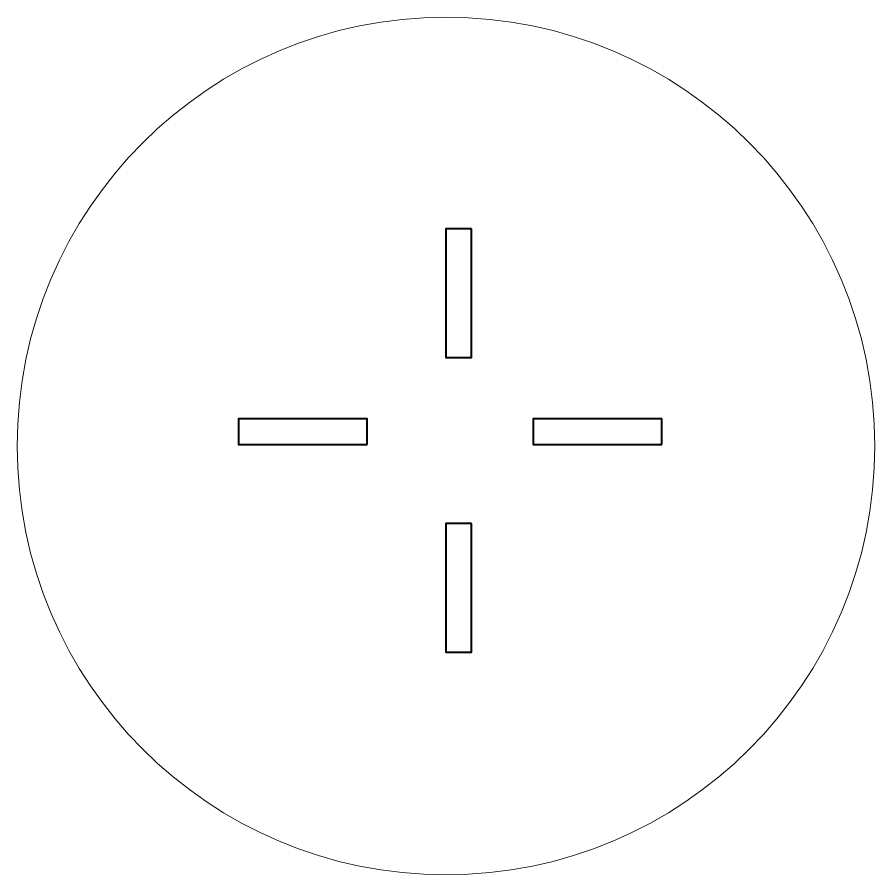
# Model space of a CAD drawing. Header units: millimetres. Extents: x -746 to 725, y -752 to 742.
# Drawn here: x 225 to 725, y 240 to 740 of the extents above; entities that cross this region are included whole.
import ezdxf

# ---------------------------------------------------------------- set-up
doc = ezdxf.new("R2010")
doc.units = ezdxf.units.MM
doc.header["$MEASUREMENT"] = 0
doc.layers.add('layer 1', color=7, linetype='Continuous')

msp = doc.modelspace()

# ---------------------------------------------------------------- linework, layer by layer
at = {"layer": 'layer 1', "color": 250, "lineweight": 5}
msp.add_ellipse((475.1898, 489.814), major_axis=(0, 250), ratio=1, dxfattribs=at)
at = {"layer": 'layer 1', "color": 250, "lineweight": 40}
for points in [[(490.1024, 616.3884), (490.1024, 591.3884), (490.1024, 566.3885), (490.1024, 541.3886), (490.1024, 541.3886), (485.1025, 541.3886), (480.1025, 541.3886), (475.1027, 541.3886), (475.1027, 541.3886), (475.1027, 566.3885), (475.1027, 591.3884), (475.1027, 616.3884), (475.1027, 616.3884), (480.1025, 616.3884), (485.1025, 616.3884), (490.1024, 616.3884)], [(429.1654, 490.5974), (404.1655, 490.5974), (379.1655, 490.5974), (354.1656, 490.5974), (354.1656, 490.5974), (354.1656, 495.5976), (354.1656, 500.5976), (354.1656, 505.5975), (354.1656, 505.5975), (379.1655, 505.5975), (404.1655, 505.5975), (429.1654, 505.5975), (429.1654, 505.5975), (429.1654, 500.5976), (429.1654, 495.5976), (429.1654, 490.5974)], [(600.9413, 490.5974), (575.9413, 490.5974), (550.9414, 490.5974), (525.9414, 490.5974), (525.9414, 490.5974), (525.9414, 495.5976), (525.9414, 500.5976), (525.9414, 505.5975), (525.9414, 505.5975), (550.9414, 505.5975), (575.9413, 505.5975), (600.9413, 505.5975), (600.9413, 505.5975), (600.9413, 500.5976), (600.9413, 495.5976), (600.9413, 490.5974)], [(490.1024, 444.6125), (490.1024, 419.6126), (490.1024, 394.6126), (490.1024, 369.6127), (490.1024, 369.6127), (485.1025, 369.6127), (480.1025, 369.6127), (475.1027, 369.6127), (475.1027, 369.6127), (475.1027, 394.6126), (475.1027, 419.6126), (475.1027, 444.6125), (475.1027, 444.6125), (480.1025, 444.6125), (485.1025, 444.6125), (490.1024, 444.6125)]]:
    msp.add_open_spline(points, degree=3, knots=[0, 0, 0, 0, 0.25, 0.25, 0.25, 0.25, 0.5, 0.5, 0.5, 0.5, 0.75, 0.75, 0.75, 0.75, 1, 1, 1, 1], dxfattribs=at)

doc.saveas('drawing.dxf')
